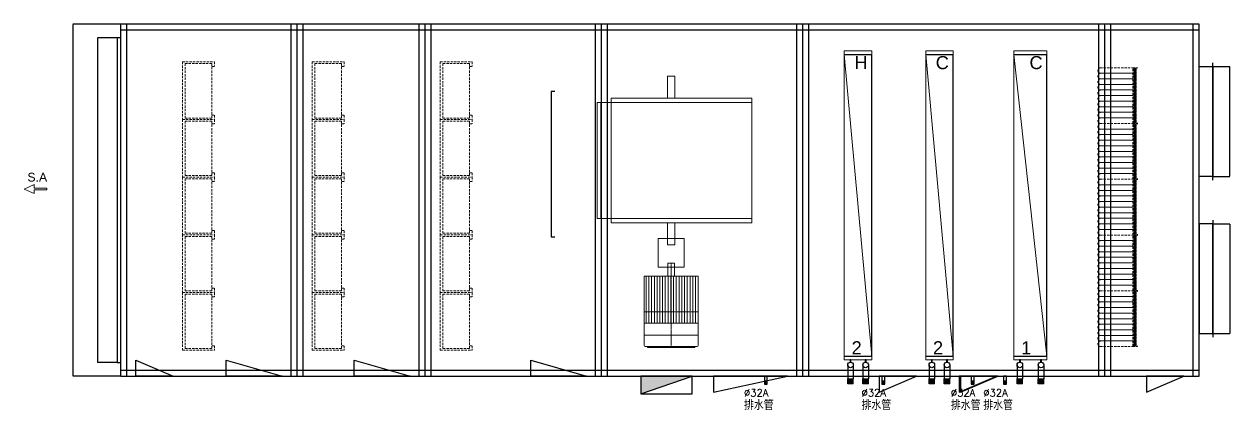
# Model space of a CAD drawing. Header units: millimetres. Extents: x -69706 to 52883, y -6882 to 68885.
# Drawn here: x -68360 to -55171, y 2278 to 6497 of the extents above; entities that cross this region are included whole.
import ezdxf

# ---------------------------------------------------------------- set-up
doc = ezdxf.new("R2010")
doc.units = ezdxf.units.MM
doc.linetypes.add('CENTER2', pattern=[28.575, 19.05, -3.175, 3.175, -3.175])
doc.linetypes.add('DASHEDX2', pattern=[38.1, 25.4, -12.7])
for name, color, linetype, lineweight in [('1co fi', 2, 'Continuous', 13), ('2 fan  m', 6, 'Continuous', 9), ('DIM', 3, 'Continuous', 20)]:
    doc.layers.add(name, color=color, linetype=linetype, lineweight=lineweight)
doc.layers.add('200', color=7, linetype='Continuous')
doc.styles.add('CHINA', font='simplex.shx', dxfattribs={"bigfont": 'chineset.shx'})
doc.styles.get("Standard").update_dxf_attribs({"font": 'arial.ttf'})
doc.dimstyles.new('ISO-25', dxfattribs={"dimtxt": 2.5, "dimasz": 2.5, "dimexe": 1.25, "dimexo": 0.625, "dimtad": 1, "dimtxsty": 'Standard', "dimcen": 2.5, "dimadec": 0, "dimazin": 0, "dimtfac": 1, "dimtmove": 0, "dimatfit": 3, "dimfxl": 1, "dimarcsym": 0})

# ---------------------------------------------------------------- blocks, each defined once
blk = doc.blocks.new('HE')
at = {"layer": '1co fi', "linetype": 'DASHEDX2'}
for p, q in [((23071, 10212), (23421, 10212)), ((23071, 10212), (23071, 9582)), ((23100, 10194), (23100, 9599)), ((23392, 10194), (23100, 10194)), ((23392, 9599), (23392, 10194)), ((23392, 10164), (23421, 10164)), ((23421, 10212), (23421, 10164)), ((23392, 9629), (23421, 9629)), ((23421, 9629), (23421, 9582)), ((23071, 9582), (23421, 9582)), ((23071, 9582), (23421, 9582)), ((23100, 9599), (23392, 9599))]:
    blk.add_line(p, q, dxfattribs=at)
blk = doc.blocks.new('final')
at = {"layer": '1co fi'}
blk.add_blockref('HE', (-23421, -9582), dxfattribs=at)
blk = doc.blocks.new('12.132131')
at = {"layer": '1co fi', "linetype": 'DASHEDX2'}
h = blk.add_hatch(dxfattribs=at)
h.set_pattern_fill('ANSI37', color=256, scale=100, style=0)
h.set_pattern_definition([(45, (4112.396, -56.011), (-8.838835, 8.838835), []), (135, (4112.396, -56.011), (-8.838835, -8.838835), [])])
h.paths.add_polyline_path([(4539, 2049), (4564, 2049), (4564, 2644), (4539, 2644)])
for p, q in [((4527, 2651), (4577, 2651)), ((4527, 2041), (4527, 2651)), ((4577, 2644), (4577, 2651)), ((4527, 2049), (4527, 2041)), ((4527, 2041), (4577, 2041)), ((4577, 2049), (4577, 2041))]:
    blk.add_line(p, q, dxfattribs=at)
blk.add_lwpolyline([(4564, 2049), (4564, 2644), (4539, 2644), (4539, 2049)], close=True, dxfattribs=at)
blk = doc.blocks.new('pre')
at = {"layer": '1co fi'}
blk.add_blockref('12.132131', (-4577, -2041), dxfattribs=at)
blk = doc.blocks.new('A$C6C8E4D39')
at = {"layer": '1co fi', "linetype": 'DASHEDX2'}
for p, q in [((24, 610), (381, 610)), ((24, 610), (381, 610)), ((24, 549), (381, 549)), ((381, 549), (27, 549)), ((24, 488), (381, 488)), ((24, 427), (381, 427)), ((381, 488), (27, 488)), ((381, 427), (27, 427)), ((24, 366), (381, 366)), ((24, 305), (381, 305)), ((381, 366), (27, 366)), ((381, 305), (27, 305)), ((24, 244), (381, 244)), ((24, 183), (381, 183)), ((381, 244), (27, 244)), ((381, 183), (27, 183)), ((24, 122), (381, 122)), ((24, 61), (381, 61)), ((381, 122), (27, 122)), ((381, 61), (27, 61)), ((24, 0), (381, 0)), ((24, 0), (381, 0))]:
    blk.add_line(p, q, dxfattribs=at)
for centre in [(31, 579), (31, 518), (31, 457), (31, 396), (31, 335), (31, 274), (31, 213), (31, 152), (31, 91), (31, 30)]:
    blk.add_arc(centre, 31.1, 97.7308, 256.5059, dxfattribs=at)
blk = doc.blocks.new('*D430')
at = {"layer": 'DIM', "color": 0, "lineweight": -2, "transparency": 16777216}
for p, q in [((-67344, 6347), (-67559, 6347)), ((-67558, 6344), (-67558, 2799)), ((-67344, 2797), (-67559, 2797))]:
    blk.add_line(p, q, dxfattribs=at)
at = {"layer": 'DIM', "color": 0, "transparency": 16777216}
for points in [[(-67558, 6344), (-67557, 6344), (-67558, 6347)], [(-67558, 2799), (-67557, 2799), (-67558, 2797)]]:
    blk.add_solid(points, dxfattribs=at)
at = {"layer": 'DIM', "color": 0, "transparency": 16777216, "insert": (-67560, 4572), "char_height": 2.5, "attachment_point": 5, "rotation": 90}
blk.add_mtext('3550', dxfattribs=at)
blk = doc.blocks.new('*D431')
at = {"layer": 'DIM', "color": 0, "lineweight": -2, "transparency": 16777216}
for p, q in [((-67304, 6497), (-67828, 6497)), ((-67826, 6494), (-67826, 2649)), ((-67304, 2647), (-67828, 2647))]:
    blk.add_line(p, q, dxfattribs=at)
at = {"layer": 'DIM', "color": 0, "transparency": 16777216}
for points in [[(-67827, 6494), (-67826, 6494), (-67826, 6497)], [(-67827, 2649), (-67826, 2649), (-67826, 2647)]]:
    blk.add_solid(points, dxfattribs=at)
at = {"layer": 'DIM', "color": 0, "transparency": 16777216, "insert": (-67828, 4572), "char_height": 2.5, "attachment_point": 5, "rotation": 90}
blk.add_mtext('3850', dxfattribs=at)
blk = doc.blocks.new('*D426')
at = {"layer": 'DIM', "color": 0, "lineweight": -2, "transparency": 16777216}
for p, q in [((-57532, 6166), (-57171, 6166)), ((-57173, 2866), (-57173, 6164)), ((-57532, 2864), (-57171, 2864))]:
    blk.add_line(p, q, dxfattribs=at)
at = {"layer": 'DIM', "color": 0, "transparency": 16777216}
for points in [[(-57173, 6164), (-57172, 6164), (-57173, 6166)], [(-57173, 2866), (-57172, 2866), (-57173, 2864)]]:
    blk.add_solid(points, dxfattribs=at)
at = {"layer": 'DIM', "color": 0, "transparency": 16777216, "insert": (-57174, 5666), "char_height": 2.5, "attachment_point": 5, "rotation": 90}
blk.add_mtext('{\\H0.6x;3302,32}', dxfattribs=at)
blk = doc.blocks.new('*D427')
at = {"layer": 'DIM', "color": 0, "lineweight": -2, "transparency": 16777216}
for p, q in [((-58498, 6166), (-58197, 6166)), ((-58198, 2866), (-58198, 6164)), ((-58498, 2864), (-58197, 2864))]:
    blk.add_line(p, q, dxfattribs=at)
at = {"layer": 'DIM', "color": 0, "transparency": 16777216}
for points in [[(-58199, 6164), (-58198, 6164), (-58198, 6166)], [(-58199, 2866), (-58198, 2866), (-58198, 2864)]]:
    blk.add_solid(points, dxfattribs=at)
at = {"layer": 'DIM', "color": 0, "transparency": 16777216, "insert": (-58200, 5666), "char_height": 2.5, "attachment_point": 5, "rotation": 90}
blk.add_mtext('{\\H0.6x;3302,32}', dxfattribs=at)
blk = doc.blocks.new('*D425')
at = {"layer": 'DIM', "color": 0, "lineweight": -2, "transparency": 16777216}
for p, q in [((-59388, 6166), (-59087, 6166)), ((-59088, 2866), (-59088, 6164)), ((-59388, 2864), (-59087, 2864))]:
    blk.add_line(p, q, dxfattribs=at)
at = {"layer": 'DIM', "color": 0, "transparency": 16777216}
for points in [[(-59089, 6164), (-59088, 6164), (-59088, 6166)], [(-59089, 2866), (-59088, 2866), (-59088, 2864)]]:
    blk.add_solid(points, dxfattribs=at)
at = {"layer": 'DIM', "color": 0, "transparency": 16777216, "insert": (-59090, 5666), "char_height": 2.5, "attachment_point": 5, "rotation": 90}
blk.add_mtext('{\\H0.6x;3302,32}', dxfattribs=at)
blk = doc.blocks.new('*D428')
at = {"layer": 'DIM', "color": 0, "lineweight": -2, "transparency": 16777216}
for p, q in [((-55358, 4312), (-55171, 4312)), ((-55172, 4309), (-55172, 3114)), ((-55358, 3112), (-55171, 3112))]:
    blk.add_line(p, q, dxfattribs=at)
at = {"layer": 'DIM', "color": 0, "transparency": 16777216}
for points in [[(-55173, 4309), (-55172, 4309), (-55172, 4312)], [(-55173, 3114), (-55172, 3114), (-55172, 3112)]]:
    blk.add_solid(points, dxfattribs=at)
at = {"layer": 'DIM', "color": 0, "transparency": 16777216, "insert": (-55174, 3712), "char_height": 2.5, "attachment_point": 5, "rotation": 90}
blk.add_mtext('1200', dxfattribs=at)
blk = doc.blocks.new('*D429')
at = {"layer": 'DIM', "color": 0, "lineweight": -2, "transparency": 16777216}
for p, q in [((-55358, 6032), (-55171, 6032)), ((-55172, 4834), (-55172, 6029)), ((-55358, 4832), (-55171, 4832))]:
    blk.add_line(p, q, dxfattribs=at)
at = {"layer": 'DIM', "color": 0, "transparency": 16777216}
for points in [[(-55173, 6029), (-55172, 6029), (-55172, 6032)], [(-55173, 4834), (-55172, 4834), (-55172, 4832)]]:
    blk.add_solid(points, dxfattribs=at)
at = {"layer": 'DIM', "color": 0, "transparency": 16777216, "insert": (-55174, 5432), "char_height": 2.5, "attachment_point": 5, "rotation": 90}
blk.add_mtext('1200', dxfattribs=at)
blk = doc.blocks.new('A$C4E021A34')
at = {"layer": '2 fan  m'}
for points in [[(616, 1606), (696, 1606), (696, 1846), (616, 1846)], [(0, 240), (1540, 240), (1540, 1606), (0, 1606)], [(0, 290), (1540, 290), (1540, 1556), (0, 1556)], [(616, 240), (696, 240), (696, 0), (616, 0)]]:
    blk.add_lwpolyline(points, close=True, dxfattribs=at)
blk = doc.blocks.new('A$C05B6578A')
for p, q in [((0, 35), (32, 35)), ((0, 23), (32, 23)), ((0, 12), (32, 12))]:
    blk.add_line(p, q)
blk.add_lwpolyline([(0, 0), (32, 0), (32, 88), (0, 88)], close=True)
blk = doc.blocks.new('A$C72C32AF2')
at = {"layer": '200', "rotation": 270}
blk.add_blockref('A$C05B6578A', (0, 32), dxfattribs=at)
blk = doc.blocks.new('A$C70347584')
at = {"ltscale": 3, "rotation": 90}
blk.add_blockref('A$C72C32AF2', (32, 0), dxfattribs=at)

msp = doc.modelspace()

# ---------------------------------------------------------------- hatches: boundary and pattern name
msp.add_hatch(color=256).paths.add_polyline_path([(-61612.596, 2454.989), (-61051.47, 2646.775), (-61612.596, 2646.775)])

# ---------------------------------------------------------------- linework, layer by layer
for p, q in [((-67303.316, 2646.775), (-67303.316, 6496.775)), ((-55508.19, 6496.775), (-67303.316, 6496.775)), ((-67238.316, 2646.775), (-67238.316, 6496.775)), ((-65438.316, 2646.775), (-65438.316, 6496.775)), ((-65373.316, 2646.775), (-65373.316, 6496.775)), ((-65308.316, 2646.775), (-65308.316, 6496.775)), ((-64038.316, 2646.775), (-64038.316, 6496.775)), ((-63973.316, 2646.775), (-63973.316, 6496.775)), ((-63908.316, 2646.775), (-63908.316, 6496.775)), ((-62108.316, 2646.775), (-62108.316, 6496.775)), ((-62043.316, 2646.775), (-62043.316, 6496.775)), ((-61978.316, 2646.775), (-61978.316, 6496.775)), ((-59908.316, 2646.775), (-59908.316, 6496.775)), ((-59843.316, 2646.775), (-59843.316, 6496.775)), ((-59778.316, 2646.775), (-59778.316, 6496.775)), ((-56603.19, 2646.775), (-56603.19, 6496.775)), ((-56538.19, 2646.775), (-56538.19, 6496.775)), ((-56473.19, 2646.775), (-56473.19, 6496.775)), ((-55573.19, 2646.775), (-55573.19, 6496.775)), ((-55508.19, 2646.775), (-55508.19, 6496.775)), ((-55508.19, 6431.775), (-67303.316, 6431.775)), ((-55358.19, 4791.775), (-55358.19, 6071.775)), ((-55358.19, 4351.775), (-55358.19, 3071.775)), ((-67303.316, 2711.775), (-55508.19, 2711.775)), ((-67303.316, 2646.775), (-55508.19, 2646.775)), ((-59351.226, 2769.288), (-59351.226, 2617.707)), ((-59290.405, 2769.288), (-59290.405, 2617.707)), ((-59186.226, 2769.288), (-59186.226, 2617.707)), ((-59125.405, 2769.288), (-59125.405, 2617.707)), ((-58461.226, 2769.288), (-58461.226, 2617.707)), ((-58400.405, 2769.288), (-58400.405, 2617.707)), ((-58296.226, 2769.288), (-58296.226, 2617.707)), ((-58235.405, 2769.288), (-58235.405, 2617.707)), ((-57498.602, 2769.288), (-57498.602, 2617.707)), ((-57437.782, 2769.288), (-57437.782, 2617.707)), ((-57267.602, 2769.288), (-57267.602, 2617.707)), ((-57206.782, 2769.288), (-57206.782, 2617.707)), ((-59351.226, 2563.877), (-59351.226, 2617.707)), ((-59290.405, 2563.877), (-59351.226, 2563.877)), ((-59290.405, 2563.877), (-59290.405, 2617.707)), ((-59186.226, 2563.877), (-59186.226, 2617.707)), ((-59125.405, 2563.877), (-59186.226, 2563.877)), ((-59125.405, 2563.877), (-59125.405, 2617.707)), ((-58461.226, 2563.877), (-58461.226, 2617.707)), ((-58400.405, 2563.877), (-58461.226, 2563.877)), ((-58400.405, 2563.877), (-58400.405, 2617.707)), ((-58296.226, 2563.877), (-58296.226, 2617.707)), ((-58235.405, 2563.877), (-58296.226, 2563.877)), ((-58235.405, 2563.877), (-58235.405, 2617.707)), ((-57498.602, 2563.877), (-57498.602, 2617.707)), ((-57437.782, 2563.877), (-57498.602, 2563.877)), ((-57437.782, 2563.877), (-57437.782, 2617.707)), ((-57267.602, 2563.877), (-57267.602, 2617.707)), ((-57206.782, 2563.877), (-57267.602, 2563.877)), ((-57206.782, 2563.877), (-57206.782, 2617.707))]:
    msp.add_line(p, q)
at = {"lineweight": 15}
for p, q in [((-59388.316, 6166.202), (-59088.316, 6166.202)), ((-59388.316, 6166.202), (-59088.316, 2863.877)), ((-58498.316, 6166.202), (-58198.316, 6166.202)), ((-58498.316, 6166.202), (-58198.316, 2863.877)), ((-57532.692, 6166.202), (-57172.692, 6166.202)), ((-57532.692, 6166.202), (-57172.692, 2863.877)), ((-59388.316, 2863.877), (-59088.316, 2863.877)), ((-58498.316, 2863.877), (-58198.316, 2863.877)), ((-57532.692, 2863.877), (-57172.692, 2863.877))]:
    msp.add_line(p, q, dxfattribs=at)
at = {"color": 2, "lineweight": 13}
for p, q in [((-59351.226, 2617.707), (-59290.405, 2617.707)), ((-59290.405, 2606.941), (-59351.226, 2606.941)), ((-59290.405, 2596.175), (-59351.226, 2596.175)), ((-59290.405, 2585.409), (-59351.226, 2585.409)), ((-59290.405, 2574.643), (-59351.226, 2574.643)), ((-59186.226, 2617.707), (-59125.405, 2617.707)), ((-59125.405, 2606.941), (-59186.226, 2606.941)), ((-59125.405, 2596.175), (-59186.226, 2596.175)), ((-59125.405, 2585.409), (-59186.226, 2585.409)), ((-59125.405, 2574.643), (-59186.226, 2574.643)), ((-58461.226, 2617.707), (-58400.405, 2617.707)), ((-58400.405, 2606.941), (-58461.226, 2606.941)), ((-58400.405, 2596.175), (-58461.226, 2596.175)), ((-58400.405, 2585.409), (-58461.226, 2585.409)), ((-58400.405, 2574.643), (-58461.226, 2574.643)), ((-58296.226, 2617.707), (-58235.405, 2617.707)), ((-58235.405, 2606.941), (-58296.226, 2606.941)), ((-58235.405, 2596.175), (-58296.226, 2596.175)), ((-58235.405, 2585.409), (-58296.226, 2585.409)), ((-58235.405, 2574.643), (-58296.226, 2574.643)), ((-57498.602, 2617.707), (-57437.782, 2617.707)), ((-57437.782, 2606.941), (-57498.602, 2606.941)), ((-57437.782, 2596.175), (-57498.602, 2596.175)), ((-57437.782, 2585.409), (-57498.602, 2585.409)), ((-57437.782, 2574.643), (-57498.602, 2574.643)), ((-57267.602, 2617.707), (-57206.782, 2617.707)), ((-57206.782, 2606.941), (-57267.602, 2606.941)), ((-57206.782, 2596.175), (-57267.602, 2596.175)), ((-57206.782, 2585.409), (-57267.602, 2585.409)), ((-57206.782, 2574.643), (-57267.602, 2574.643))]:
    msp.add_line(p, q, dxfattribs=at)
for points in [[(-67343.316, 2796.775), (-67303.316, 2796.775), (-67303.316, 6346.775), (-67343.316, 6346.775)], [(-55508.19, 4831.775), (-55508.19, 6031.775), (-55358.19, 6031.775), (-55358.19, 4831.775)], [(-55508.19, 4311.775), (-55508.19, 3111.775), (-55358.19, 3111.775), (-55358.19, 4311.775)], [(-61612.596, 2454.989), (-61051.47, 2454.989), (-61051.47, 2646.775), (-61612.596, 2646.775)], [(-61612.596, 2454.989), (-61051.47, 2646.775), (-61051.47, 2646.775), (-61612.596, 2646.775)]]:
    msp.add_lwpolyline(points, close=True)
at = {"lineweight": 15}
for points in [[(-59388.316, 2823.877), (-59088.316, 2823.877), (-59088.316, 6206.202), (-59388.316, 6206.202)], [(-58498.316, 2823.877), (-58198.316, 2823.877), (-58198.316, 6206.202), (-58498.316, 6206.202)], [(-57532.692, 2823.877), (-57172.692, 2823.877), (-57172.692, 6206.202), (-57532.692, 6206.202)]]:
    msp.add_lwpolyline(points, close=True, dxfattribs=at)
for points in [[(-62555.086, 5761.668), (-62595.086, 5761.668), (-62595.086, 4170.079), (-62555.086, 4170.079)], [(-59315.691, 2799.263), (-59315.691, 2823.877), (-59325.941, 2823.877), (-59325.941, 2799.263)], [(-59150.691, 2799.263), (-59150.691, 2823.877), (-59160.941, 2823.877), (-59160.941, 2799.263)], [(-58425.691, 2799.263), (-58425.691, 2823.877), (-58435.941, 2823.877), (-58435.941, 2799.263)], [(-58260.691, 2799.263), (-58260.691, 2823.877), (-58270.941, 2823.877), (-58270.941, 2799.263)], [(-57463.067, 2799.263), (-57463.067, 2823.877), (-57473.317, 2823.877), (-57473.317, 2799.263)], [(-57232.067, 2799.263), (-57232.067, 2823.877), (-57242.317, 2823.877), (-57242.317, 2799.263)]]:
    msp.add_lwpolyline(points)
at = {"color": 6}
for points in [[(-67138.316, 2646.775), (-67138.316, 2821.195), (-66728.316, 2646.775)], [(-66148.316, 2646.775), (-66148.316, 2821.195), (-65538.316, 2646.775)], [(-64748.316, 2646.775), (-64748.316, 2821.195), (-64138.316, 2646.775)], [(-62818.316, 2646.775), (-62818.316, 2821.195), (-62208.316, 2646.775)], [(-60818.316, 2646.775), (-60818.316, 2472.355), (-60008.316, 2646.775)], [(-59008.316, 2646.775), (-59008.316, 2472.355), (-58598.316, 2646.775)], [(-58132.692, 2646.775), (-58132.692, 2472.355), (-57722.692, 2646.775)], [(-58118.316, 2646.775), (-58118.316, 2472.355), (-57708.316, 2646.775)], [(-56083.19, 2646.775), (-56083.19, 2472.355), (-55673.19, 2646.775)]]:
    msp.add_lwpolyline(points, close=True, dxfattribs=at)
for centre in [(-59320.816, 2769.288), (-59155.816, 2769.288), (-58430.816, 2769.288), (-58265.816, 2769.288), (-57468.192, 2769.288), (-57237.192, 2769.288)]:
    msp.add_circle(centre, 30.41)
at = {"layer": '2 fan  m'}
for p, q in [((-61320.316, 3741.775), (-61320.316, 3881.775)), ((-61244.316, 3881.775), (-61320.316, 3881.775)), ((-61244.316, 3741.775), (-61244.316, 3881.775)), ((-61578.316, 2981.775), (-61578.316, 3741.775)), ((-61578.316, 3741.775), (-60986.316, 3741.775)), ((-61556.316, 3225.775), (-61556.316, 3741.775)), ((-61526.316, 3225.775), (-61526.316, 3741.775)), ((-61496.316, 3225.775), (-61496.316, 3741.775)), ((-61466.316, 3225.775), (-61466.316, 3741.775)), ((-61436.316, 3225.775), (-61436.316, 3741.775)), ((-61406.316, 3225.775), (-61406.316, 3741.775)), ((-61376.316, 3225.775), (-61376.316, 3741.775)), ((-61346.316, 3225.775), (-61346.316, 3741.775)), ((-61316.316, 3225.775), (-61316.316, 3741.775)), ((-61286.316, 3225.775), (-61286.316, 3741.775)), ((-61256.316, 3225.775), (-61256.316, 3741.775)), ((-61226.316, 3225.775), (-61226.316, 3741.775)), ((-61196.316, 3225.775), (-61196.316, 3741.775)), ((-61166.316, 3225.775), (-61166.316, 3741.775)), ((-61136.316, 3225.775), (-61136.316, 3741.775)), ((-61106.316, 3225.775), (-61106.316, 3741.775)), ((-61076.316, 3225.775), (-61076.316, 3741.775)), ((-61046.316, 3225.775), (-61046.316, 3741.775)), ((-61016.316, 3225.775), (-61016.316, 3741.775)), ((-60986.316, 3741.775), (-60986.316, 2981.775)), ((-60986.316, 3225.775), (-61578.316, 3225.775)), ((-60986.316, 3093.775), (-61578.316, 3093.775)), ((-60996.316, 2971.775), (-61568.316, 2971.775)), ((-61541.915, 2961.775), (-61541.915, 2971.775)), ((-61022.716, 2961.775), (-61541.915, 2961.775)), ((-61022.716, 2971.775), (-61022.716, 2961.775))]:
    msp.add_line(p, q, dxfattribs=at)
at = {"layer": '2 fan  m', "linetype": 'CENTER2'}
for p, q in [((-61282.316, 2961.775), (-61282.316, 3881.775)), ((-60986.316, 3351.775), (-61578.316, 3351.775))]:
    msp.add_line(p, q, dxfattribs=at)
at = {"layer": '2 fan  m'}
for points in [[(-62050.316, 4371.775), (-62090.316, 4371.775), (-62090.316, 5637.775), (-62050.316, 5637.775)], [(-61938.316, 4371.775), (-62050.316, 4371.775), (-62050.316, 5637.775), (-61938.316, 5637.775)]]:
    msp.add_lwpolyline(points, close=True, dxfattribs=at)
for centre, start, end in [((-61568.316, 2981.775), 180, 270), ((-60996.316, 2981.775), 270, 0)]:
    msp.add_arc(centre, 10, start, end, dxfattribs=at)
at = {"layer": 'DIM'}
msp.add_lwpolyline([(-68248.855, 4683.393), (-68109.929, 4683.393), (-68109.929, 4703.417), (-68248.855, 4703.417), (-68248.855, 4741.081), (-68360.115, 4693.405), (-68248.855, 4645.729)], close=True, dxfattribs=at)
at = {"layer": 'DIM', "ltscale": 3}
msp.add_lwpolyline([(-61424.464, 4151.309), (-61140.167, 4151.309), (-61140.167, 3839.398), (-61424.464, 3839.398)], close=True, dxfattribs=at)

# ---------------------------------------------------------------- block references
for name, p in [('final', (-66278.316, 5452.574)), ('final', (-64858.316, 5452.574)), ('final', (-63458.316, 5452.574)), ('pre', (-56183.19, 5410.301)), ('final', (-66278.316, 4822.574)), ('final', (-64858.316, 4822.574)), ('final', (-63458.316, 4822.574)), ('pre', (-56183.19, 4800.301)), ('final', (-66278.316, 4192.574)), ('final', (-64858.316, 4192.574)), ('final', (-63458.316, 4192.574)), ('pre', (-56183.19, 4190.301)), ('final', (-66278.316, 3562.574)), ('final', (-64858.316, 3562.574)), ('final', (-63458.316, 3562.574)), ('pre', (-56183.19, 3580.301)), ('final', (-66278.316, 2932.574)), ('final', (-64858.316, 2932.574)), ('final', (-63458.316, 2932.574)), ('pre', (-56183.19, 2970.301))]:
    msp.add_blockref(name, p)
at = {"layer": '2 fan  m'}
msp.add_blockref('A$C4E021A34', (-61938.316, 4081.775), dxfattribs=at)
at = {"layer": 'DIM'}
for p in [(-56614.331, 5410.301), (-56614.331, 4800.301), (-56614.331, 4190.301), (-56614.331, 3580.301), (-56614.331, 2970.301)]:
    msp.add_blockref('A$C6C8E4D39', p, dxfattribs=at)
at = {"layer": 'DIM', "ltscale": 3}
for p in [(-60262.949, 2559.15), (-58977.37, 2559.15), (-58000.34, 2559.15), (-57645.961, 2559.15)]:
    msp.add_blockref('A$C70347584', p, dxfattribs=at)

# ---------------------------------------------------------------- texts
at = {"layer": '200', "color": 5, "char_height": 93.86, "width": 705.40414, "attachment_point": 1, "style": 'CHINA'}
for insert in [(-60485.7, 2505.138), (-59200.121, 2505.138), (-58223.091, 2505.138), (-57868.712, 2505.138)]:
    msp.add_mtext('\\pxsa0.53271;{\\H0.85233x;%%C32A\\P}排水管', dxfattribs=dict(at, insert=insert))
at = {"layer": 'DIM', "lineweight": 15, "char_height": 142.56, "width": 154.54433, "style": 'CHINA'}
for s, insert, attachment_point in [('{\\fArial|b0|i0|c0|p34;H}', (-59278.666, 6146.81), 1), ('{\\fArial|b0|i0|c0|p34;C}', (-58388.666, 6146.81), 1), ('{\\fArial|b0|i0|c0|p34;C}', (-57363.042, 6146.81), 1), ('{\\fArial|b0|i0|c0|p34;2}', (-59197.965, 2886.192), 9), ('{\\fArial|b0|i0|c0|p34;2}', (-58307.965, 2886.192), 9), ('{\\fArial|b0|i0|c0|p34;1}', (-57342.342, 2886.192), 9)]:
    msp.add_mtext(s, dxfattribs=dict(at, insert=insert, attachment_point=attachment_point))
at = {"layer": 'DIM', "insert": (-68324.144, 4870.712), "char_height": 96, "width": 156.10538, "attachment_point": 1, "style": 'CHINA'}
msp.add_mtext('{\\fArial|b0|i0|c0|p34;S.A}', dxfattribs=at)

# ---------------------------------------------------------------- dimensions: what is measured, and where the dimension line sits
at = {"layer": 'DIM'}
for base, p1, p2, picture, middle in [((-67826.478, 2646.775), (-67303.316, 6496.775), (-67303.316, 2646.775), '*D431', (-67828.38, 4571.775)), ((-67557.891, 2796.775), (-67343.316, 6346.775), (-67343.316, 2796.775), '*D430', (-67559.794, 4571.775))]:
    dim = msp.add_linear_dim(base=base, p1=p1, p2=p2, angle=90, dimstyle='ISO-25', dxfattribs=at)
    dim.commit()
    dim.dimension.update_dxf_attribs({"geometry": picture, "text_midpoint": middle})
at = {"layer": 'DIM', "color": 6}
for base, p1, p2, picture, middle in [((-59088.3156, 6166.2017), (-59388.3156, 2863.8775), (-59388.3156, 6166.2017), '*D425', (-59088.3156, 5666.0396)), ((-58198.3156, 6166.2017), (-58498.3156, 2863.8775), (-58498.3156, 6166.2017), '*D427', (-58198.3156, 5666.0396)), ((-57172.692, 6166.2017), (-57532.692, 2863.8775), (-57532.692, 6166.2017), '*D426', (-57172.692, 5666.0396))]:
    dim = msp.add_linear_dim(base=base, p1=p1, p2=p2, angle=90, text='{\\H0.6x;<>}', dimstyle='ISO-25', override={"dimfxl": 0.18}, dxfattribs=at)
    dim.commit()
    dim.dimension.update_dxf_attribs({"geometry": picture, "text_midpoint": middle, "dimtype": 160})
at = {"layer": 'DIM'}
for base, p1, p2, angle, picture, middle in [((-55172.197, 6031.775), (-55358.19, 4831.775), (-55358.19, 6031.775), 90, '*D429', (-55174.098, 5431.775)), ((-55172.197, 3111.775), (-55358.19, 4311.775), (-55358.19, 3111.775), 270, '*D428', (-55174.098, 3711.775))]:
    dim = msp.add_linear_dim(base=base, p1=p1, p2=p2, angle=angle, dimstyle='ISO-25', override={"dimfxl": 0.18}, dxfattribs=at)
    dim.commit()
    dim.dimension.update_dxf_attribs({"geometry": picture, "text_midpoint": middle})

doc.saveas('drawing.dxf')
